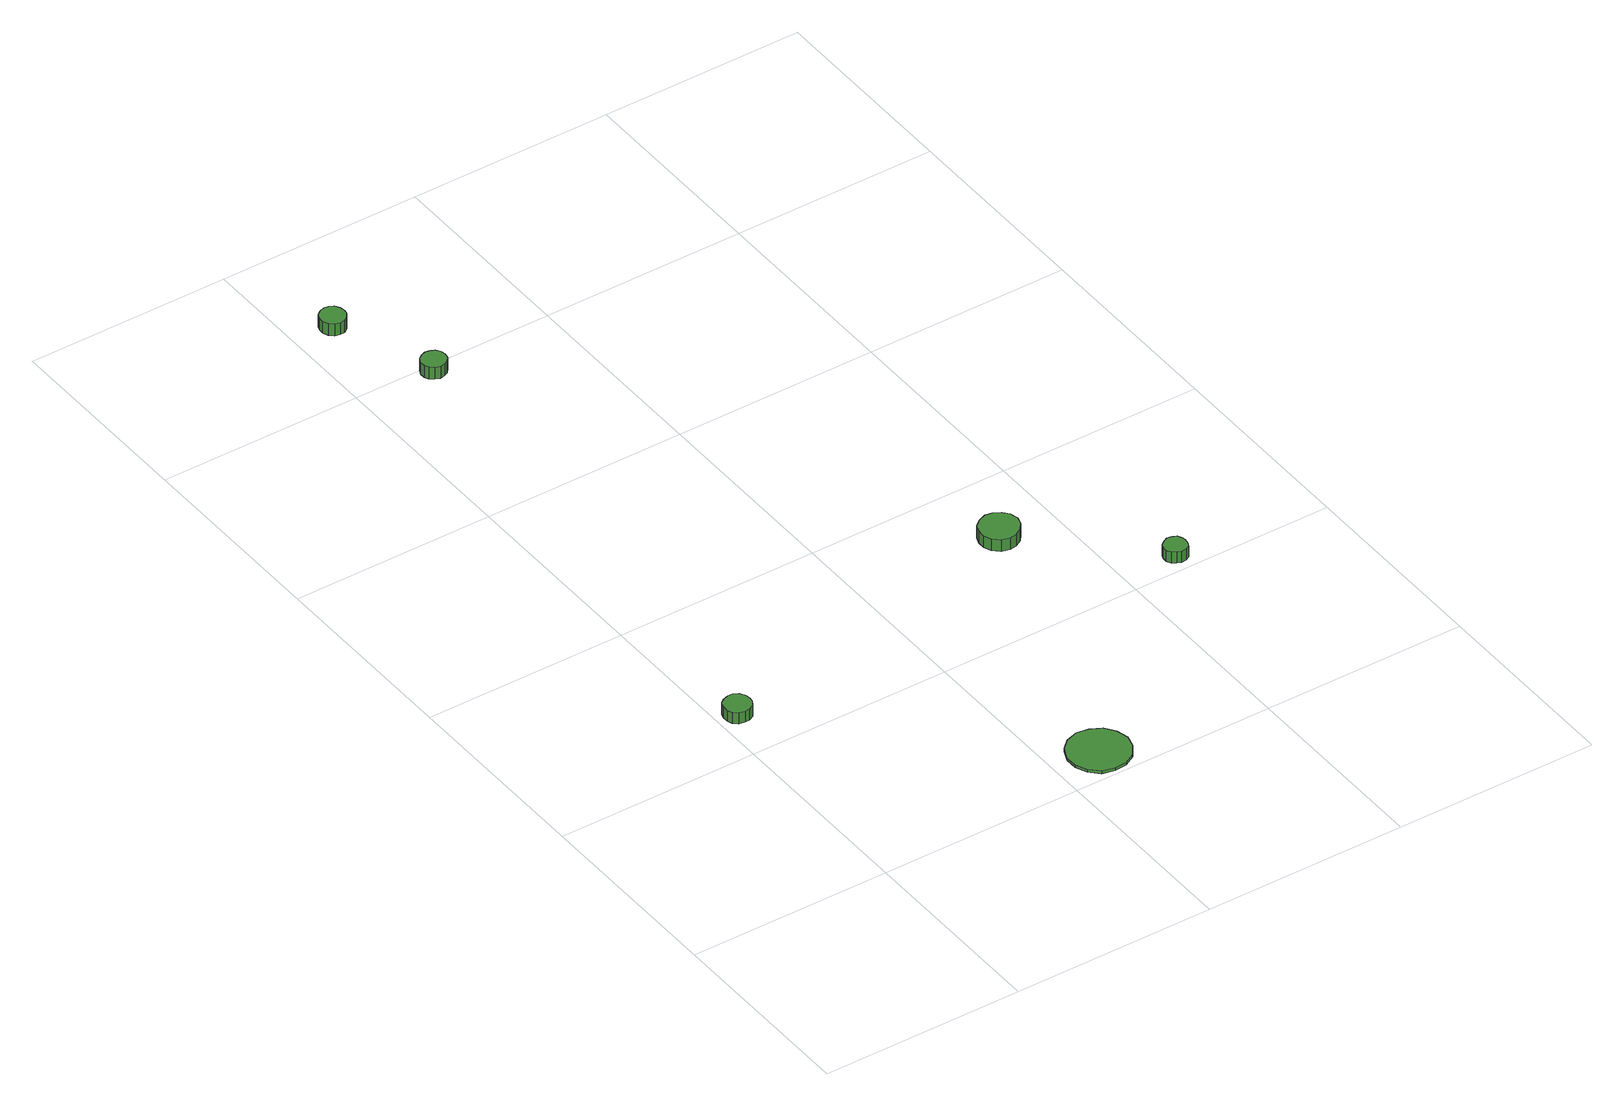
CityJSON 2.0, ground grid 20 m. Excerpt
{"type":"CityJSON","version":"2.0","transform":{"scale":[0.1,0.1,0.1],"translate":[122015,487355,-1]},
"CityObjects":{
"tree1":{"type":"SolitaryVegetationObject","attributes":{"function":"something"},"geometry":[{"type":"MultiSurface","lod":"1","boundaries":[[[0,1,2,3,4,5,6,7,8,9,10,11,12,13,14]],[[15,16,17,18,19,20,21,22,23,24,25,26,27,28,29]],[[0,29,28,1]],[[1,28,27,2]],[[2,27,26,3]],[[3,26,25,4]],[[4,25,24,5]],[[5,24,23,6]],[[6,23,22,7]],[[7,22,21,8]],[[8,21,20,9]],[[9,20,19,10]],[[10,19,18,11]],[[11,18,17,12]],[[12,17,16,13]],[[13,16,15,14]],[[14,15,29,0]]]}]},
"tree2":{"type":"SolitaryVegetationObject","attributes":{"function":"something"},"geometry":[{"type":"MultiSurface","lod":"1","boundaries":[[[30,31,32,33,34,35,36,37,38,39,40,41,42,43,44]],[[45,46,47,48,49,50,51,52,53,54,55,56,57,58,59]],[[30,59,58,31]],[[31,58,57,32]],[[32,57,56,33]],[[33,56,55,34]],[[34,55,54,35]],[[35,54,53,36]],[[36,53,52,37]],[[37,52,51,38]],[[38,51,50,39]],[[39,50,49,40]],[[40,49,48,41]],[[41,48,47,42]],[[42,47,46,43]],[[43,46,45,44]],[[44,45,59,30]]]}]},
"tree3":{"type":"SolitaryVegetationObject","attributes":{"function":"something"},"geometry":[{"type":"MultiSurface","lod":"1","boundaries":[[[60,61,62,63,64,65,66,67,68,69,70,71,72,73,74]],[[75,76,77,78,79,80,81,82,83,84,85,86,87,88,89]],[[60,89,88,61]],[[61,88,87,62]],[[62,87,86,63]],[[63,86,85,64]],[[64,85,84,65]],[[65,84,83,66]],[[66,83,82,67]],[[67,82,81,68]],[[68,81,80,69]],[[69,80,79,70]],[[70,79,78,71]],[[71,78,77,72]],[[72,77,76,73]],[[73,76,75,74]],[[74,75,89,60]]]}]},
"tree4":{"type":"SolitaryVegetationObject","attributes":{"function":"something"},"geometry":[{"type":"MultiSurface","lod":"1","boundaries":[[[90,91,92,93,94,95,96,97,98,99,100,101,102,103,104]],[[105,106,107,108,109,110,111,112,113,114,115,116,117,118,119]],[[90,119,118,91]],[[91,118,117,92]],[[92,117,116,93]],[[93,116,115,94]],[[94,115,114,95]],[[95,114,113,96]],[[96,113,112,97]],[[97,112,111,98]],[[98,111,110,99]],[[99,110,109,100]],[[100,109,108,101]],[[101,108,107,102]],[[102,107,106,103]],[[103,106,105,104]],[[104,105,119,90]]]}]},
"tree5":{"type":"SolitaryVegetationObject","attributes":{"function":"something"},"geometry":[{"type":"MultiSurface","lod":"1","boundaries":[[[120,121,122,123,124,125,126,127,128,129,130,131,132,133,134]],[[135,136,137,138,139,140,141,142,143,144,145,146,147,148,149]],[[120,149,148,121]],[[121,148,147,122]],[[122,147,146,123]],[[123,146,145,124]],[[124,145,144,125]],[[125,144,143,126]],[[126,143,142,127]],[[127,142,141,128]],[[128,141,140,129]],[[129,140,139,130]],[[130,139,138,131]],[[131,138,137,132]],[[132,137,136,133]],[[133,136,135,134]],[[134,135,149,120]]]}]},
"tree6":{"type":"SolitaryVegetationObject","attributes":{"function":"something"},"geometry":[{"type":"MultiSurface","lod":"1","boundaries":[[[150,151,152,153,154,155,156,157,158,159,160,161,162,163,164]],[[165,166,167,168,169,170,171,172,173,174,175,176,177,178,179]],[[150,179,178,151]],[[151,178,177,152]],[[152,177,176,153]],[[153,176,175,154]],[[154,175,174,155]],[[155,174,173,156]],[[156,173,172,157]],[[157,172,171,158]],[[158,171,170,159]],[[159,170,169,160]],[[160,169,168,161]],[[161,168,167,162]],[[162,167,166,163]],[[163,166,165,164]],[[164,165,179,150]]]}]}
},
"vertices":[
[27,244,30],[26,249,30],[23,254,30],[18,257,30],[13,257,30],[7,255,30],[3,252,30],[1,247,30],[1,241,30],[3,236,30],[7,232,30],[13,231,30],[18,231,30],[23,234,30],[26,239,30],[26,239,18],[23,234,18],[18,231,18],[13,231,18],[7,232,18],[3,236,18],[1,241,18],[1,247,18],[3,252,18],[7,255,18],[13,257,18],[18,257,18],[23,254,18],[26,249,18],[27,244,18],
[276,33,12],[273,45,12],[266,55,12],[255,61,12],[243,63,12],[231,59,12],[222,51,12],[217,39,12],[217,27,12],[222,16,12],[231,7,12],[243,4,12],[255,5,12],[266,11,12],[273,21,12],[273,21,9],[266,11,9],[255,5,9],[243,4,9],[231,7,9],[222,16,9],[217,27,9],[217,39,9],[222,51,9],[231,59,9],[243,63,9],[255,61,9],[266,55,9],[273,45,9],[276,33,9],
[51,891,23],[50,896,23],[47,901,23],[43,903,23],[38,904,23],[33,902,23],[29,899,23],[27,894,23],[27,889,23],[29,884,23],[33,880,23],[38,879,23],[43,879,23],[47,882,23],[50,886,23],[50,886,10],[47,882,10],[43,879,10],[38,879,10],[33,880,10],[29,884,10],[27,889,10],[27,894,10],[29,899,10],[33,902,10],[38,904,10],[43,903,10],[47,901,10],[50,896,10],[51,891,10],
[87,791,24],[86,796,24],[83,800,24],[79,802,24],[74,803,24],[69,801,24],[65,798,24],[63,793,24],[63,788,24],[65,784,24],[69,781,24],[74,779,24],[79,780,24],[83,782,24],[86,786,24],[86,786,11],[83,782,11],[79,780,11],[74,779,11],[69,781,11],[65,784,11],[63,788,11],[63,793,11],[65,798,11],[69,801,11],[74,803,11],[79,802,11],[83,800,11],[86,796,11],[87,791,11],
[361,322,26],[359,330,26],[354,336,26],[347,340,26],[340,341,26],[332,338,26],[326,333,26],[323,326,26],[323,318,26],[326,311,26],[332,305,26],[340,303,26],[347,304,26],[354,308,26],[359,314,26],[359,314,13],[354,308,13],[347,304,13],[340,303,13],[332,305,13],[326,311,13],[323,318,13],[323,326,13],[326,333,13],[332,338,13],[340,341,13],[347,340,13],[354,336,13],[359,330,13],[361,322,13],
[464,217,24],[463,221,24],[461,225,24],[457,227,24],[452,228,24],[448,226,24],[444,223,24],[442,219,24],[442,214,24],[444,210,24],[448,207,24],[452,205,24],[457,206,24],[461,208,24],[463,212,24],[463,212,12],[461,208,12],[457,206,12],[452,205,12],[448,207,12],[444,210,12],[442,214,12],[442,219,12],[444,223,12],[448,226,12],[452,228,12],[457,227,12],[461,225,12],[463,221,12],[464,217,12]
]}
